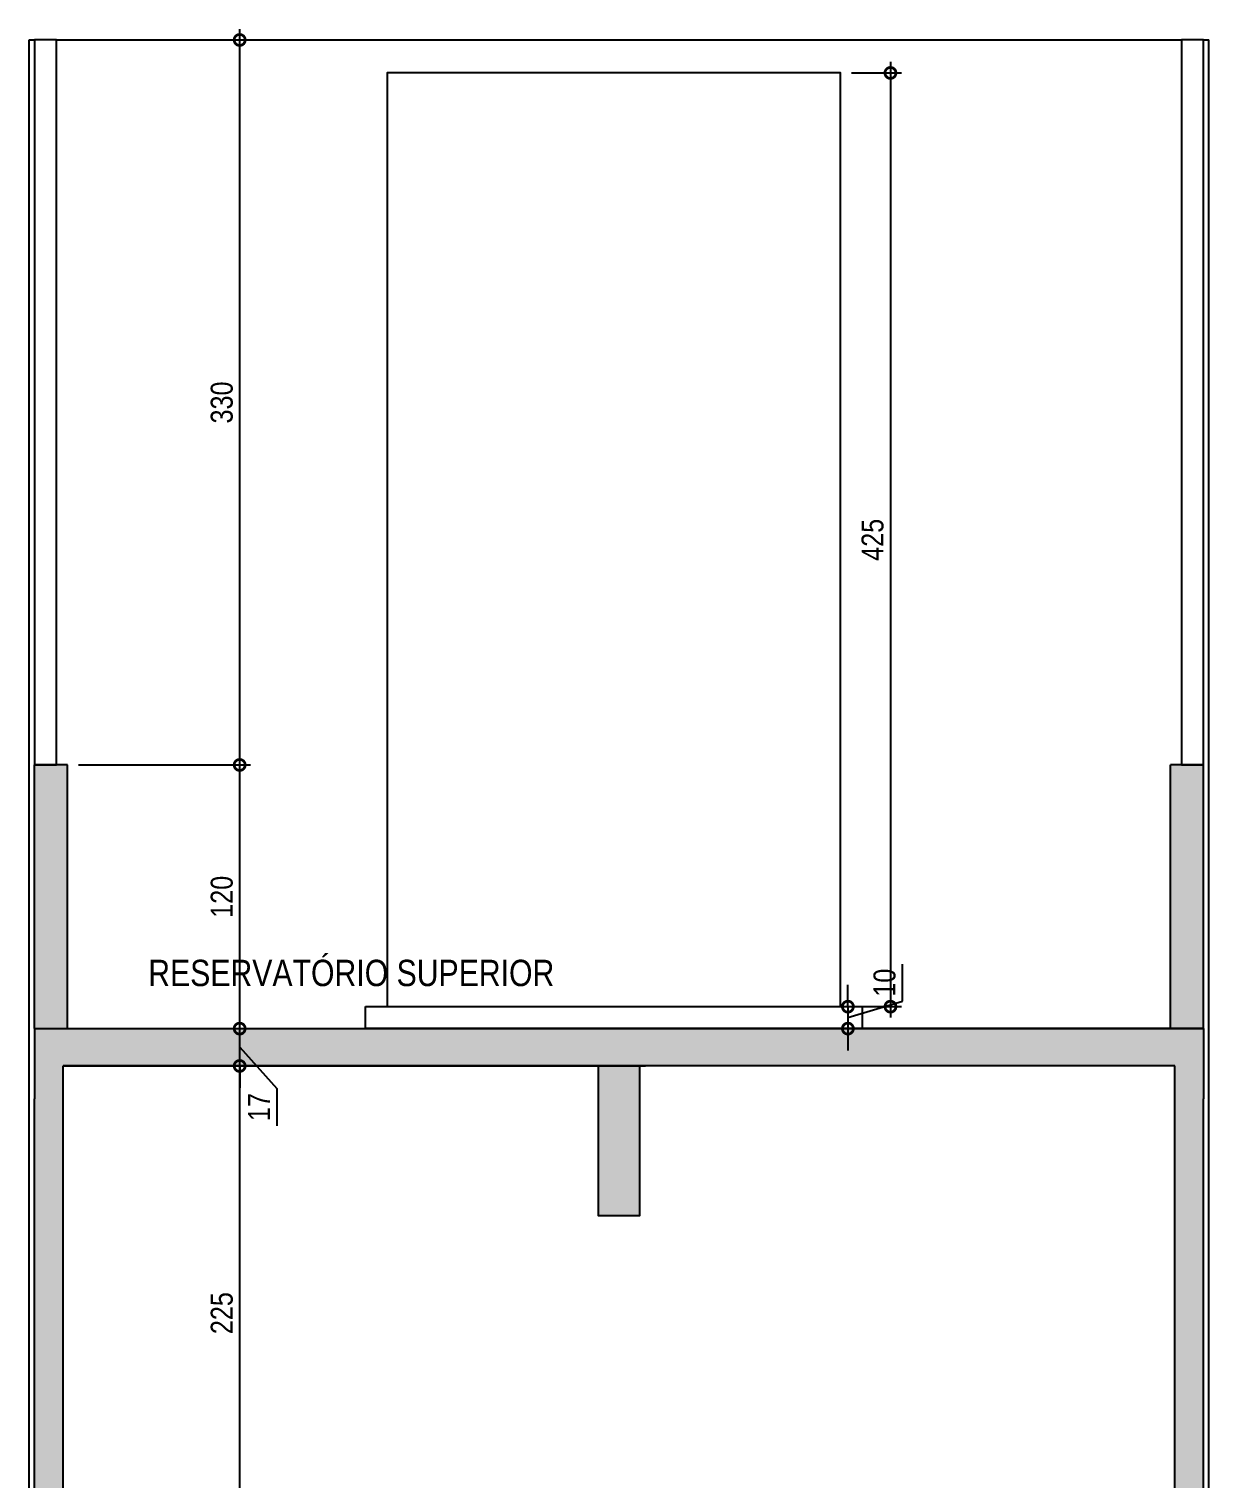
# Model space of a CAD drawing. Header units: metres. Extents: x -9086 to -7768, y 20 to 184.
# Drawn here: x -9022.04 to -9016.67, y 94.6 to 101.2 of the extents above; entities that cross this region are included whole.
import ezdxf

# ---------------------------------------------------------------- set-up
doc = ezdxf.new("R2010")
doc.units = ezdxf.units.M
for name, color, linetype in [('ARQ-ALV ACAB', 4, 'Continuous'), ('ARQ-AUX', 7, 'Continuous'), ('ARQ-AUX1', 1, 'Continuous'), ('ARQ-DIM', 2, 'Continuous'), ('ARQ-DIM EMBASAM', 2, 'Continuous'), ('ARQ-EST', 2, 'Continuous'), ('ARQ-TXT', 2, 'Continuous')]:
    doc.layers.add(name, color=color, linetype=linetype)
doc.styles.add('Adesa', font='ARIALN.TTF')
doc.styles.add('M50', font='ARIALN.TTF', dxfattribs={"height": 0.15})
doc.dimstyles.new('ADESA 1-0050', dxfattribs={"dimtxt": 0.1, "dimasz": 0.1, "dimexe": 0.05, "dimexo": 0.05, "dimgap": 0.03, "dimtad": 1, "dimdec": 1, "dimlfac": 100, "dimzin": 12, "dimtxsty": 'Adesa', "dimblk": 'DOTSMALL', "dimcen": 1, "dimdle": 0.05, "dimclrd": 1, "dimclre": 1, "dimclrt": 256, "dimazin": 3, "dimtm": 1e-09, "dimtfac": 1, "dimtdec": 1, "dimtmove": 1, "dimatfit": 0, "dimldrblk": 'DOTSMALL', "dimfxl": 0.8, "dimtvp": 2, "dimtolj": 1, "dimtzin": 0, "dimarcsym": 0})

# ---------------------------------------------------------------- blocks, each defined once
blk = doc.blocks.new('_DotSmall')
at = {"color": 0, "linetype": 'ByBlock', "const_width": 0.5}
blk.add_lwpolyline([(-0.0625, 0, 1), (0.0625, 0, 1)], format="xyb", close=True, dxfattribs=at)
blk = doc.blocks.new('*D735')
at = {"layer": 'ARQ-DIM', "color": 1, "lineweight": -2, "transparency": 16777216}
for p, q in [((3.7453, 6.82), (3.7453, 2.47)), ((3.5675, 6.77), (3.7953, 6.77)), ((3.5675, 2.52), (3.7953, 2.52))]:
    blk.add_line(p, q, dxfattribs=at)
at = {"layer": 'Defpoints', "color": 0, "transparency": 16777216}
for p in [(3.5175, 6.77), (3.5175, 2.52), (3.7453, 2.52)]:
    blk.add_point(p, dxfattribs=at)
at = {"layer": 'ARQ-DIM', "color": 1, "lineweight": -2, "transparency": 16777216, "xscale": 0.1, "yscale": 0.1, "zscale": 0.1}
for p, rotation in [((3.7453, 6.77), 90), ((3.7453, 2.52), 270)]:
    blk.add_blockref('_DotSmall', p, dxfattribs=dict(at, rotation=rotation))
at = {"layer": 'ARQ-DIM', "transparency": 16777216, "insert": (3.6643, 4.645), "char_height": 0.1, "attachment_point": 5, "rotation": 90, "style": 'Adesa'}
blk.add_mtext('\\A1;425', dxfattribs=at)
blk = doc.blocks.new('*D736')
at = {"layer": 'ARQ-DIM', "color": 1, "lineweight": -2, "transparency": 16777216}
for p, q in [((3.7998, 2.5445), (3.7998, 2.7139)), ((3.5516, 2.52), (3.5516, 2.62)), ((3.4727, 2.52), (3.6016, 2.52)), ((3.5516, 2.47), (3.7998, 2.5445)), ((3.5516, 2.52), (3.5516, 2.42)), ((3.5516, 2.52), (3.5516, 2.42)), ((3.4727, 2.42), (3.6016, 2.42)), ((3.5516, 2.42), (3.5516, 2.32))]:
    blk.add_line(p, q, dxfattribs=at)
at = {"layer": 'Defpoints', "color": 0, "transparency": 16777216}
for p in [(3.4227, 2.52), (3.4227, 2.42), (3.5516, 2.42)]:
    blk.add_point(p, dxfattribs=at)
at = {"layer": 'ARQ-DIM', "color": 1, "lineweight": -2, "transparency": 16777216, "xscale": 0.1, "yscale": 0.1, "zscale": 0.1}
for p, rotation in [((3.5516, 2.52), 270), ((3.5516, 2.42), 90)]:
    blk.add_blockref('_DotSmall', p, dxfattribs=dict(at, rotation=rotation))
at = {"layer": 'ARQ-DIM', "transparency": 16777216, "insert": (3.7188, 2.6292), "char_height": 0.1, "attachment_point": 5, "rotation": 90, "style": 'Adesa'}
blk.add_mtext('\\A1;10', dxfattribs=at)
blk = doc.blocks.new('*D1521')
at = {"layer": 'ARQ-DIM', "color": 1, "lineweight": -2, "transparency": 16777216}
for p, q in [((-9021.0809, 94.18), (-9021.0809, 96.53)), ((-9021.4493, 96.48), (-9021.0309, 96.48)), ((-9021.4493, 94.23), (-9021.0309, 94.23))]:
    blk.add_line(p, q, dxfattribs=at)
at = {"layer": 'Defpoints', "color": 0, "transparency": 16777216}
for p in [(-9021.4993, 96.48, -0.0001), (-9021.0809, 96.48), (-9021.4993, 94.23, -0.0001)]:
    blk.add_point(p, dxfattribs=at)
at = {"layer": 'ARQ-DIM', "color": 1, "lineweight": -2, "transparency": 16777216, "xscale": 0.1, "yscale": 0.1, "zscale": 0.1}
for p, rotation in [((-9021.0809, 96.48), 90), ((-9021.0809, 94.23), 270)]:
    blk.add_blockref('_DotSmall', p, dxfattribs=dict(at, rotation=rotation))
at = {"layer": 'ARQ-DIM', "transparency": 16777216, "insert": (-9021.1619, 95.355), "char_height": 0.1, "attachment_point": 5, "rotation": 90, "style": 'Adesa'}
blk.add_mtext('\\A1;225', dxfattribs=at)
blk = doc.blocks.new('*D1573')
at = {"layer": 'ARQ-DIM', "color": 1, "lineweight": -2, "transparency": 16777216}
for p, q in [((-9021.0809, 96.65), (-9021.0809, 96.75)), ((-9021.3993, 96.65), (-9021.0309, 96.65)), ((-9021.0809, 96.48), (-9021.0809, 96.65)), ((-9021.0809, 96.48), (-9021.0809, 96.65)), ((-9021.0809, 96.565), (-9020.9123, 96.3776)), ((-9021.3993, 96.48), (-9021.0309, 96.48)), ((-9021.0809, 96.48), (-9021.0809, 96.38)), ((-9020.9123, 96.3776), (-9020.9123, 96.2079))]:
    blk.add_line(p, q, dxfattribs=at)
at = {"layer": 'Defpoints', "color": 0, "transparency": 16777216}
for p in [(-9021.4493, 96.65, -0.0001), (-9021.0809, 96.65), (-9021.4493, 96.48, -0.0001)]:
    blk.add_point(p, dxfattribs=at)
at = {"layer": 'ARQ-DIM', "color": 1, "lineweight": -2, "transparency": 16777216, "xscale": 0.1, "yscale": 0.1, "zscale": 0.1}
for p, rotation in [((-9021.0809, 96.65), 270), ((-9021.0809, 96.48), 90)]:
    blk.add_blockref('_DotSmall', p, dxfattribs=dict(at, rotation=rotation))
at = {"layer": 'ARQ-DIM', "transparency": 16777216, "insert": (-9020.9925, 96.2928), "char_height": 0.1, "attachment_point": 5, "rotation": 90, "style": 'Adesa'}
blk.add_mtext('\\A1;17', dxfattribs=at)
blk = doc.blocks.new('*D1529')
at = {"layer": 'ARQ-DIM', "color": 1, "lineweight": -2, "transparency": 16777216}
for p, q in [((-9021.0809, 96.6), (-9021.0809, 97.9)), ((-9021.8146, 97.85), (-9021.0309, 97.85)), ((-9021.3993, 96.65), (-9021.0309, 96.65))]:
    blk.add_line(p, q, dxfattribs=at)
at = {"layer": 'Defpoints', "color": 0, "transparency": 16777216}
for p in [(-9021.8646, 97.85, -0.0001), (-9021.0809, 97.85), (-9021.4493, 96.65, -0.0001)]:
    blk.add_point(p, dxfattribs=at)
at = {"layer": 'ARQ-DIM', "color": 1, "lineweight": -2, "transparency": 16777216, "xscale": 0.1, "yscale": 0.1, "zscale": 0.1}
for p, rotation in [((-9021.0809, 97.85), 90), ((-9021.0809, 96.65), 270)]:
    blk.add_blockref('_DotSmall', p, dxfattribs=dict(at, rotation=rotation))
at = {"layer": 'ARQ-DIM', "transparency": 16777216, "insert": (-9021.1619, 97.25), "char_height": 0.1, "attachment_point": 5, "rotation": 90, "style": 'Adesa'}
blk.add_mtext('\\A1;120', dxfattribs=at)
blk = doc.blocks.new('*D1530')
at = {"layer": 'ARQ-DIM', "color": 1, "lineweight": -2, "transparency": 16777216}
for p, q in [((-9021.0809, 97.8), (-9021.0809, 101.2)), ((-9021.8646, 101.15), (-9021.0309, 101.15)), ((-9021.2146, 97.85), (-9021.0309, 97.85))]:
    blk.add_line(p, q, dxfattribs=at)
at = {"layer": 'Defpoints', "color": 0, "transparency": 16777216}
for p in [(-9021.9146, 101.15, -0.0001), (-9021.0809, 101.15), (-9021.2646, 97.85)]:
    blk.add_point(p, dxfattribs=at)
at = {"layer": 'ARQ-DIM', "color": 1, "lineweight": -2, "transparency": 16777216, "xscale": 0.1, "yscale": 0.1, "zscale": 0.1}
for p, rotation in [((-9021.0809, 101.15), 90), ((-9021.0809, 97.85), 270)]:
    blk.add_blockref('_DotSmall', p, dxfattribs=dict(at, rotation=rotation))
at = {"layer": 'ARQ-DIM', "transparency": 16777216, "insert": (-9021.1619, 99.5), "char_height": 0.1, "attachment_point": 5, "rotation": 90, "style": 'Adesa'}
blk.add_mtext('\\A1;330', dxfattribs=at)
blk = doc.blocks.new('CT AA COB')
h = blk.add_hatch(color=8)
h.dxf.hatch_style = 1
h.paths.add_polyline_path([(5.17, 3.62), (5.07, 3.62), (5.02, 3.62), (5.02, 2.42), (5.17, 2.42)])
h.paths.add_polyline_path([(0, 3.62), (-0.15, 3.62), (-0.15, 2.42), (0, 2.42)])
h.paths.add_polyline_path([(2.605, 2.25), (2.415, 2.25), (2.415, 1.57), (2.605, 1.57)], flags=17)
h.paths.add_polyline_path([(5.17, 2.42), (-0.15, 2.42), (-0.15, 2.25), (-0.15, 2.1), (-0.15, 0), (-0.02, 0), (-0.02, 2.25), (2.63, 2.25), (5.04, 2.25), (5.04, 0), (5.17, 0), (5.17, 2.1), (5.17, 2.25)])
h.paths.add_polyline_path([(5.17, 0), (-0.15, 0), (-0.15, -0.12), (5.17, -0.12)])
at = {"layer": 'ARQ-ALV ACAB'}
for p, q in [((-0.175, -0.12, 0), (-0.175, 6.92, 0)), ((5.1949, -0.12, 0), (5.1949, 6.92))]:
    blk.add_line(p, q, dxfattribs=at)
at = {"layer": 'ARQ-ALV ACAB', "elevation": 0}
blk.add_lwpolyline([(-0.175, 6.92), (-0.15, 6.92)], dxfattribs=at)
at = {"layer": 'ARQ-ALV ACAB'}
blk.add_lwpolyline([(5.17, 6.92), (5.1949, 6.92)], dxfattribs=at)
at = {"layer": 'ARQ-AUX', "elevation": 0}
blk.add_lwpolyline([(-0.05, 6.92), (5.07, 6.92)], dxfattribs=at)
at = {"layer": 'ARQ-AUX1', "elevation": 0}
blk.add_lwpolyline([(-0.15, 3.62), (-0.05, 3.62), (-0.05, 6.92), (-0.15, 6.92)], close=True, dxfattribs=at)
at = {"layer": 'ARQ-AUX1'}
for points in [[(5.07, 3.62), (5.17, 3.62), (5.17, 6.92), (5.07, 6.92)], [(1.4553, 2.52), (3.5175, 2.52), (3.5175, 6.77), (1.4553, 6.77)], [(1.3564, 2.52), (3.6164, 2.52), (3.6164, 2.42), (1.3564, 2.42)]]:
    blk.add_lwpolyline(points, close=True, dxfattribs=at)
at = {"layer": 'ARQ-DIM', "elevation": 0}
blk.add_lwpolyline([(2.415, 2.25), (2.415, 1.57), (2.605, 1.57), (2.605, 2.25)], dxfattribs=at)
at = {"layer": 'ARQ-EST'}
for p, q in [((-0.15, 2.42, 0), (-0.15, 3.62, 0)), ((0, 3.62, 0), (-0.15, 3.62, 0)), ((0, 2.42, 0), (0, 3.62, 0)), ((5.02, 2.42), (5.02, 3.62)), ((5.17, 3.62), (5.02, 3.62)), ((5.17, 2.42), (5.17, 3.62)), ((-0.15, 2.42, 0), (5.17, 2.42, 0)), ((5.17, 2.42, 0), (3.12, 2.42, 0)), ((-0.02, 0, 0), (-0.02, 2.25, 0)), ((5.04, 2.25, 0), (-0.02, 2.25, 0)), ((-0.02, 2.25, 0), (2.63, 2.25, 0)), ((2.63, 2.25, 0), (-0.02, 2.25, 0)), ((5.04, 0, 0), (5.04, 2.25, 0)), ((-0.15, -0.12), (-0.15, 2.1)), ((5.17, -0.12, 0), (5.17, 2.1)), ((-0.15, 0, 0), (5.17, 0, 0)), ((-0.15, -0.12, 0), (5.17, -0.12, 0))]:
    blk.add_line(p, q, dxfattribs=at)
for points in [[(-0.15, 2.42), (-0.15, 2.1)], [(5.17, 2.42), (5.17, 2.1)]]:
    blk.add_lwpolyline(points, dxfattribs=at)
at = {"layer": 'ARQ-TXT', "style": 'M50'}
for s, p in [('RESERVATÓRIO SUPERIOR ', (0.3676, 2.6134, 0.1142)), ('BARRILETE', (2.5253, 0.041, 0.1142))]:
    blk.add_text(s, height=0.12, dxfattribs=at).set_placement(p)
at = {"layer": 'ARQ-DIM'}
for base, p1, p2, picture, middle in [((3.7453, 2.52), (3.5175, 6.77), (3.5175, 2.52), '*D735', (3.6643, 4.645)), ((3.5516, 2.42), (3.4227, 2.52), (3.4227, 2.42), '*D736', (3.7188, 2.5745))]:
    dim = blk.add_linear_dim(base=base, p1=p1, p2=p2, angle=90, dimstyle='ADESA 1-0050', dxfattribs=at)
    dim.commit()
    dim.dimension.update_dxf_attribs({"geometry": picture, "text_midpoint": middle})
blk = doc.blocks.new('CTE ELEV')
at = {"layer": 'ARQ-AUX1'}
blk.add_blockref('CT AA COB', (-9021.8646, 94.23, -0.0001), dxfattribs=at)
at = {"layer": 'ARQ-DIM'}
for base, p1, p2, picture, middle in [((-9021.0809, 101.15, 0), (-9021.2646, 97.85, 0), (-9021.9146, 101.15, -0.0001), '*D1530', (-9021.1619, 99.5, 0)), ((-9021.0809, 97.85, 0), (-9021.4493, 96.65, -0.0001), (-9021.8646, 97.85, -0.0001), '*D1529', (-9021.1619, 97.25, 0)), ((-9021.0809, 96.48, 0), (-9021.4993, 94.23, -0.0001), (-9021.4993, 96.48, -0.0001), '*D1521', (-9021.1619, 95.355, 0))]:
    dim = blk.add_linear_dim(base=base, p1=p1, p2=p2, angle=90, dimstyle='ADESA 1-0050', dxfattribs=at)
    dim.commit()
    dim.dimension.update_dxf_attribs({"geometry": picture, "text_midpoint": middle})
dim = blk.add_linear_dim(base=(-9021.0809, 96.65, 0), p1=(-9021.4493, 96.48, -0.0001), p2=(-9021.4493, 96.65, -0.0001), angle=90, dimstyle='ADESA 1-0050', dxfattribs=at)
dim.commit()
dim.dimension.update_dxf_attribs({"geometry": '*D1573', "text_midpoint": (-9020.9123, 96.3476, 0), "dimtype": 160})

msp = doc.modelspace()

# ---------------------------------------------------------------- block references
at = {"layer": 'ARQ-DIM EMBASAM'}
msp.add_blockref('CTE ELEV', (0, 0), dxfattribs=at)

doc.saveas('drawing.dxf')
